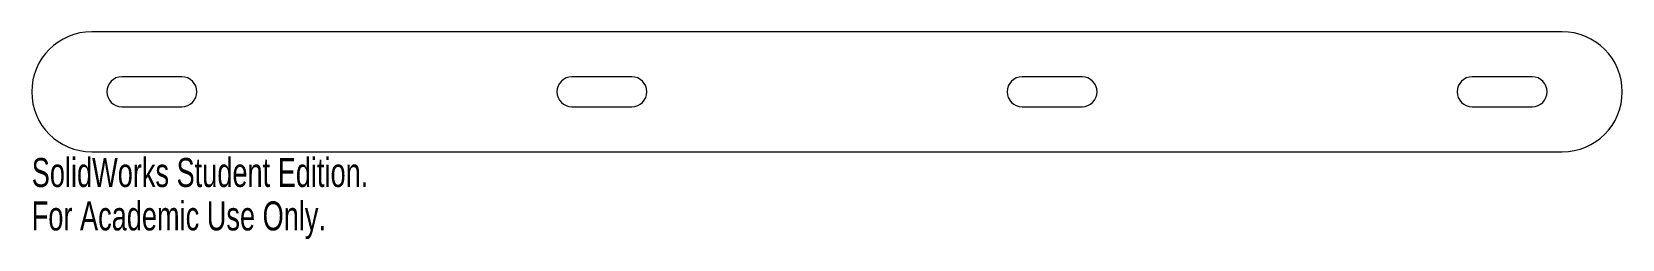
# Model space of a CAD drawing. Header units: inches. Extents: x -5.2 to 5.2, y -1 to 0.4.
import ezdxf

# ---------------------------------------------------------------- set-up
doc = ezdxf.new("R2010")
doc.units = ezdxf.units.IN
doc.header["$MEASUREMENT"] = 0
doc.styles.add('SLDTEXTSTYLE0', font='TXT', dxfattribs={"width": 0.7})

msp = doc.modelspace()

# ---------------------------------------------------------------- linework, layer by layer
at = {"color": 7, "linetype": 'Continuous', "lineweight": 15}
for p, q in [((4.823, 0.394), (-4.823, 0.394)), ((-4.232, 0.098), (-4.626, 0.098)), ((-1.28, 0.098), (-1.673, 0.098)), ((1.673, 0.098), (1.28, 0.098)), ((4.626, 0.098), (4.232, 0.098)), ((-4.626, -0.098), (-4.232, -0.098)), ((-1.673, -0.098), (-1.28, -0.098)), ((1.28, -0.098), (1.673, -0.098)), ((4.232, -0.098), (4.626, -0.098)), ((-4.823, -0.394), (4.823, -0.394))]:
    msp.add_line(p, q, dxfattribs=at)
for centre, radius, start, end in [((-4.823, 0), 0.394, 90, 270), ((4.823, 0), 0.394, 270, 90), ((-4.626, 0), 0.0984, 90, 270), ((-4.232, 0), 0.0984, 270, 90), ((-1.673, 0), 0.0984, 90, 270), ((-1.28, 0), 0.0984, 270, 90), ((1.28, 0), 0.0984, 90, 270), ((1.673, 0), 0.0984, 270, 90), ((4.232, 0), 0.0984, 90, 270), ((4.626, 0), 0.0984, 270, 90)]:
    msp.add_arc(centre, radius, start, end, dxfattribs=at)

# ---------------------------------------------------------------- texts
at = {"color": 7, "linetype": 'Continuous', "char_height": 0.1903, "attachment_point": 1, "style": 'SLDTEXTSTYLE0'}
for s, insert in [('SolidWorks Student Edition.', (-5.217, -0.434)), ('For Academic Use Only.', (-5.217, -0.719))]:
    msp.add_mtext(s, dxfattribs=dict(at, insert=insert))

doc.saveas('drawing.dxf')
